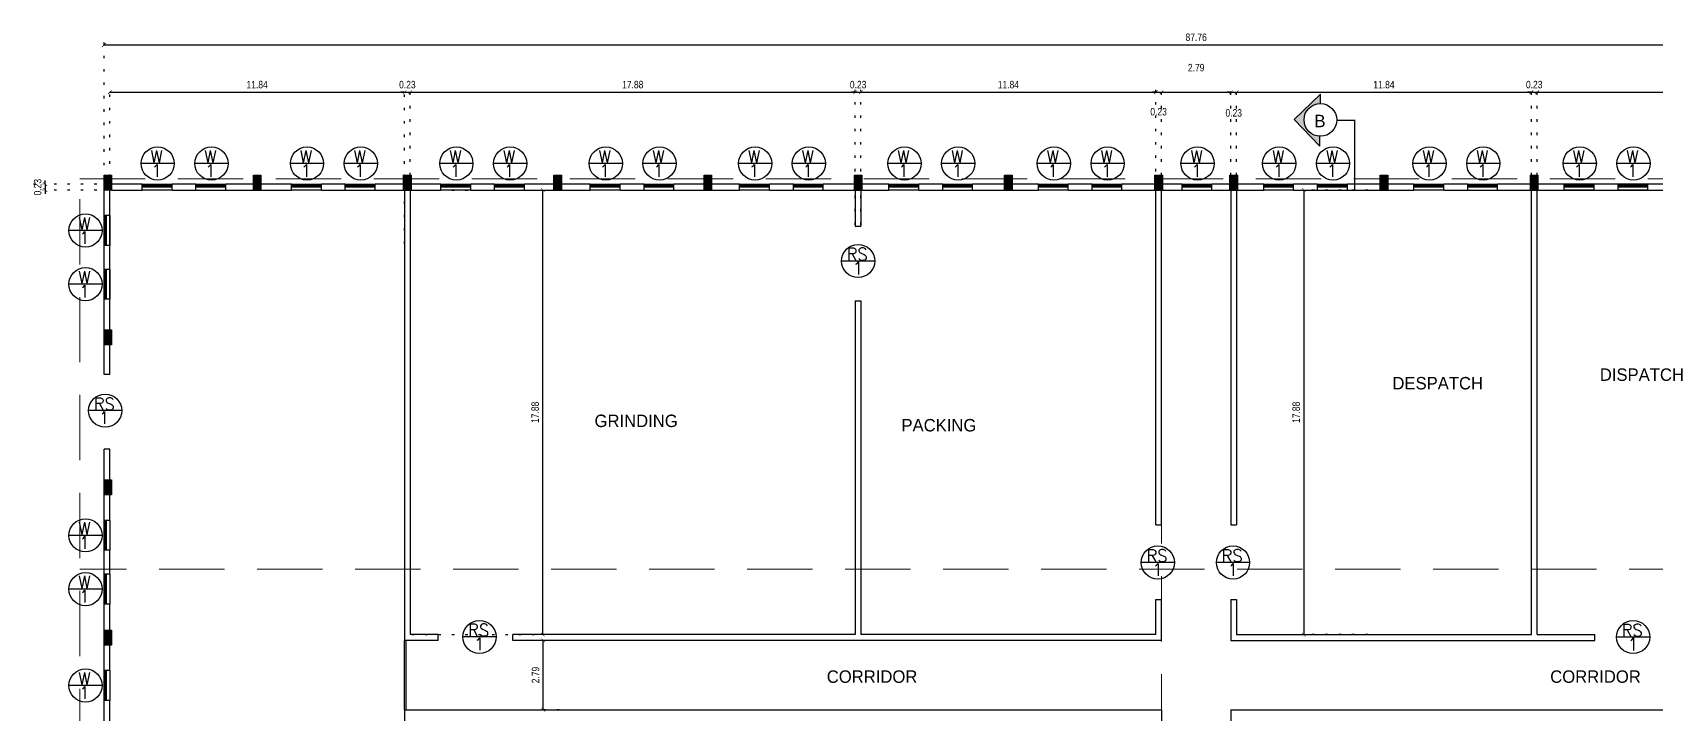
# Model space of a CAD drawing. Header units: metres. Extents: x 1422408 to 2267428, y 4130 to 80428.
# Drawn here: x 2267189.1 to 2267254.3, y 4252.2 to 4279.5 of the extents above; entities that cross this region are included whole.
import ezdxf

# ---------------------------------------------------------------- set-up
doc = ezdxf.new("R2010")
doc.units = ezdxf.units.M
doc.header["$LTSCALE"] = 3.5
doc.header["$MEASUREMENT"] = 0
doc.linetypes.add('DOT2', pattern=[0.125, 0, -0.125])
doc.linetypes.add('HIDDEN', pattern=[0.375, 0.25, -0.125])
doc.layers.get('0').update_dxf_attribs({"linetype": 'CONTINUOUS'})
doc.layers.get('DEFPOINTS').update_dxf_attribs({"linetype": 'CONTINUOUS'})
doc.layers.add('BEAM', color=8, linetype='HIDDEN', lineweight=0)
for name, color, linetype in [('COL', 2, 'CONTINUOUS'), ('DIM', 41, 'CONTINUOUS'), ('DIM1', 5, 'CONTINUOUS'), ('ED', 30, 'CONTINUOUS'), ('TEXT', 4, 'CONTINUOUS'), ('TEXT1', 7, 'CONTINUOUS'), ('WALL', 125, 'CONTINUOUS'), ('WIN', 8, 'CONTINUOUS'), ('window', 252, 'CONTINUOUS')]:
    doc.layers.add(name, color=color, linetype=linetype)
doc.styles.add('D', font='romant.shx', dxfattribs={"width": 0.96, "height": 3.5})
doc.styles.add('ID', font='GOTHIC.TTF', dxfattribs={"width": 0.85})
doc.styles.add('RS', font='arial.ttf', dxfattribs={"width": 0.96, "height": 750})
doc.dimstyles.new('1-100-ID', dxfattribs={"dimtxt": 0.3, "dimasz": 0.15, "dimexe": 0.1, "dimexo": 0.06, "dimgap": 0.15, "dimtad": 1, "dimzin": 3, "dimdsep": 46, "dimtxsty": 'ID', "dimblk": 'ARCHTICK', "dimcen": 0, "dimclrd": 252, "dimclre": 252, "dimclrt": 3, "dimadec": 0, "dimazin": 0, "dimtfac": 1, "dimtix": 1, "dimtmove": 2, "dimatfit": 3, "dimldrblk": 'OPEN90', "dimfxl": 0, "dimtolj": 1, "dimtzin": 0, "dimarcsym": 0})

# ---------------------------------------------------------------- blocks, each defined once
blk = doc.blocks.new('c11')
at = {"layer": 'COL'}
blk.add_hatch(color=256, dxfattribs=at).paths.add_polyline_path([(0, -150), (0, 150), (600, 150), (600, -150)])
blk.add_lwpolyline([(0, -150), (0, 150), (600, 150), (600, -150)], close=True, dxfattribs=at)
blk = doc.blocks.new('WIN 1')
at = {"layer": 'DIM1'}
blk.add_line((667, 0), (-667, 0), dxfattribs=at)
blk.add_circle((0, 0), 667, dxfattribs=at)
at = {"layer": 'TEXT1', "style": 'D', "width": 0.96}
for s, p in [('W', (-292, 29)), ('1', (-249, -537))]:
    blk.add_text(s, height=500, dxfattribs=at).set_placement(p)
blk = doc.blocks.new('RL1')
at = {"layer": 'DIM1'}
blk.add_line((667, 0), (-667, 0), dxfattribs=at)
blk.add_circle((0, 0), 667, dxfattribs=at)
at = {"layer": 'TEXT1', "style": 'D', "width": 0.96}
for s, p in [('RS', (-459, 26)), ('1', (-216, -537))]:
    blk.add_text(s, height=500, dxfattribs=at).set_placement(p)
blk = doc.blocks.new('_ArchTick')
at = {"color": 0, "linetype": 'ByBlock', "const_width": 0.15}
blk.add_lwpolyline([(-0.5, -0.5), (0.5, 0.5)], dxfattribs=at)
blk = doc.blocks.new('*D272')
at = {"layer": 'DEFPOINTS', "color": 0, "transparency": 16777216}
for p in [(2267204.041, 4277.139), (2267192.198, 4270.98), (2267204.041, 4270.98)]:
    blk.add_point(p, dxfattribs=at)
at = {"layer": 'ED', "color": 252, "linetype": 'DOT2', "lineweight": -2, "transparency": 16777216}
for p, q in [((2267192.198, 4271.04), (2267192.198, 4277.239)), ((2267204.041, 4271.04), (2267204.041, 4277.239))]:
    blk.add_line(p, q, dxfattribs=at)
at = {"layer": 'ED', "color": 252, "lineweight": -2, "transparency": 16777216}
blk.add_line((2267192.198, 4277.139), (2267204.041, 4277.139), dxfattribs=at)
at = {"layer": 'ED', "color": 252, "lineweight": -2, "transparency": 16777216, "xscale": 0.15, "yscale": 0.15, "zscale": 0.15, "rotation": 180}
blk.add_blockref('_ArchTick', (2267192.198, 4277.139), dxfattribs=at)
at = {"layer": 'ED', "color": 252, "lineweight": -2, "transparency": 16777216, "xscale": 0.15, "yscale": 0.15, "zscale": 0.15}
blk.add_blockref('_ArchTick', (2267204.041, 4277.139), dxfattribs=at)
at = {"layer": 'ED', "color": 3, "transparency": 16777216, "insert": (2267198.119, 4277.446), "char_height": 0.3, "attachment_point": 5, "style": 'ID'}
blk.add_mtext('\\A1;11.84', dxfattribs=at)
blk = doc.blocks.new('_Open90')
at = {"color": 0, "linetype": 'ByBlock', "lineweight": -2}
for p, q in [((0, 0), (-1, 0)), ((-0.5, 0.5), (0, 0)), ((0, 0), (-0.5, -0.5))]:
    blk.add_line(p, q, dxfattribs=at)
blk = doc.blocks.new('*D273')
at = {"layer": 'DEFPOINTS', "color": 0, "transparency": 16777216}
for p in [(2267204.271, 4277.139), (2267204.271, 4273.208), (2267204.041, 4270.98)]:
    blk.add_point(p, dxfattribs=at)
at = {"layer": 'ED', "color": 252, "lineweight": -2, "transparency": 16777216}
for p, q in [((2267204.041, 4277.139), (2267203.891, 4277.139)), ((2267204.041, 4277.139), (2267204.271, 4277.139)), ((2267204.271, 4277.139), (2267204.421, 4277.139))]:
    blk.add_line(p, q, dxfattribs=at)
at = {"layer": 'ED', "color": 252, "linetype": 'DOT2', "lineweight": -2, "transparency": 16777216}
for p, q in [((2267204.041, 4271.04), (2267204.041, 4277.239)), ((2267204.271, 4273.268), (2267204.271, 4277.239))]:
    blk.add_line(p, q, dxfattribs=at)
at = {"layer": 'ED', "color": 252, "lineweight": -2, "transparency": 16777216, "xscale": 0.15, "yscale": 0.15, "zscale": 0.15}
blk.add_blockref('_ArchTick', (2267204.041, 4277.139), dxfattribs=at)
at = {"layer": 'ED', "color": 252, "lineweight": -2, "transparency": 16777216, "xscale": 0.15, "yscale": 0.15, "zscale": 0.15, "rotation": 180}
blk.add_blockref('_ArchTick', (2267204.271, 4277.139), dxfattribs=at)
at = {"layer": 'ED', "color": 3, "transparency": 16777216, "insert": (2267204.156, 4277.446), "char_height": 0.3, "attachment_point": 5, "style": 'ID'}
blk.add_mtext('\\A1;0.23', dxfattribs=at)
blk = doc.blocks.new('*D274')
at = {"layer": 'DEFPOINTS', "color": 0, "transparency": 16777216}
for p in [(2267222.152, 4277.139), (2267204.271, 4273.208), (2267222.152, 4271.749)]:
    blk.add_point(p, dxfattribs=at)
at = {"layer": 'ED', "color": 252, "linetype": 'DOT2', "lineweight": -2, "transparency": 16777216}
for p, q in [((2267204.271, 4273.268), (2267204.271, 4277.239)), ((2267222.152, 4271.809), (2267222.152, 4277.239))]:
    blk.add_line(p, q, dxfattribs=at)
at = {"layer": 'ED', "color": 252, "lineweight": -2, "transparency": 16777216}
blk.add_line((2267204.271, 4277.139), (2267222.152, 4277.139), dxfattribs=at)
at = {"layer": 'ED', "color": 252, "lineweight": -2, "transparency": 16777216, "xscale": 0.15, "yscale": 0.15, "zscale": 0.15, "rotation": 180}
blk.add_blockref('_ArchTick', (2267204.271, 4277.139), dxfattribs=at)
at = {"layer": 'ED', "color": 252, "lineweight": -2, "transparency": 16777216, "xscale": 0.15, "yscale": 0.15, "zscale": 0.15}
blk.add_blockref('_ArchTick', (2267222.152, 4277.139), dxfattribs=at)
at = {"layer": 'ED', "color": 3, "transparency": 16777216, "insert": (2267213.211, 4277.446), "char_height": 0.3, "attachment_point": 5, "style": 'ID'}
blk.add_mtext('\\A1;17.88', dxfattribs=at)
blk = doc.blocks.new('*D275')
at = {"layer": 'DEFPOINTS', "color": 0, "transparency": 16777216}
for p in [(2267222.382, 4277.139), (2267222.152, 4271.749), (2267222.382, 4271.749)]:
    blk.add_point(p, dxfattribs=at)
at = {"layer": 'ED', "color": 252, "lineweight": -2, "transparency": 16777216}
for p, q in [((2267222.152, 4277.139), (2267222.002, 4277.139)), ((2267222.152, 4277.139), (2267222.382, 4277.139)), ((2267222.382, 4277.139), (2267222.532, 4277.139))]:
    blk.add_line(p, q, dxfattribs=at)
at = {"layer": 'ED', "color": 252, "linetype": 'DOT2', "lineweight": -2, "transparency": 16777216}
for p, q in [((2267222.152, 4271.809), (2267222.152, 4277.239)), ((2267222.382, 4271.809), (2267222.382, 4277.239))]:
    blk.add_line(p, q, dxfattribs=at)
at = {"layer": 'ED', "color": 252, "lineweight": -2, "transparency": 16777216, "xscale": 0.15, "yscale": 0.15, "zscale": 0.15}
blk.add_blockref('_ArchTick', (2267222.152, 4277.139), dxfattribs=at)
at = {"layer": 'ED', "color": 252, "lineweight": -2, "transparency": 16777216, "xscale": 0.15, "yscale": 0.15, "zscale": 0.15, "rotation": 180}
blk.add_blockref('_ArchTick', (2267222.382, 4277.139), dxfattribs=at)
at = {"layer": 'ED', "color": 3, "transparency": 16777216, "insert": (2267222.267, 4277.446), "char_height": 0.3, "attachment_point": 5, "style": 'ID'}
blk.add_mtext('\\A1;0.23', dxfattribs=at)
blk = doc.blocks.new('*D276')
at = {"layer": 'DEFPOINTS', "color": 0, "transparency": 16777216}
for p in [(2267234.225, 4277.139), (2267222.382, 4271.749), (2267234.225, 4271.749)]:
    blk.add_point(p, dxfattribs=at)
at = {"layer": 'ED', "color": 252, "linetype": 'DOT2', "lineweight": -2, "transparency": 16777216}
for p, q in [((2267222.382, 4271.809), (2267222.382, 4277.239)), ((2267234.225, 4271.809), (2267234.225, 4277.239))]:
    blk.add_line(p, q, dxfattribs=at)
at = {"layer": 'ED', "color": 252, "lineweight": -2, "transparency": 16777216}
blk.add_line((2267222.382, 4277.139), (2267234.225, 4277.139), dxfattribs=at)
at = {"layer": 'ED', "color": 252, "lineweight": -2, "transparency": 16777216, "xscale": 0.15, "yscale": 0.15, "zscale": 0.15, "rotation": 180}
blk.add_blockref('_ArchTick', (2267222.382, 4277.139), dxfattribs=at)
at = {"layer": 'ED', "color": 252, "lineweight": -2, "transparency": 16777216, "xscale": 0.15, "yscale": 0.15, "zscale": 0.15}
blk.add_blockref('_ArchTick', (2267234.225, 4277.139), dxfattribs=at)
at = {"layer": 'ED', "color": 3, "transparency": 16777216, "insert": (2267228.303, 4277.446), "char_height": 0.3, "attachment_point": 5, "style": 'ID'}
blk.add_mtext('\\A1;11.84', dxfattribs=at)
blk = doc.blocks.new('*D277')
at = {"layer": 'DEFPOINTS', "color": 0, "transparency": 16777216}
for p in [(2267234.455, 4277.139), (2267234.455, 4273.208), (2267234.225, 4271.749)]:
    blk.add_point(p, dxfattribs=at)
at = {"layer": 'ED', "color": 252, "lineweight": -2, "transparency": 16777216}
for p, q in [((2267234.225, 4277.139), (2267234.075, 4277.139)), ((2267234.225, 4277.139), (2267234.455, 4277.139)), ((2267234.455, 4277.139), (2267234.605, 4277.139))]:
    blk.add_line(p, q, dxfattribs=at)
at = {"layer": 'ED', "color": 252, "linetype": 'DOT2', "lineweight": -2, "transparency": 16777216}
for p, q in [((2267234.225, 4271.809), (2267234.225, 4277.239)), ((2267234.455, 4273.268), (2267234.455, 4277.239))]:
    blk.add_line(p, q, dxfattribs=at)
at = {"layer": 'ED', "color": 252, "lineweight": -2, "transparency": 16777216, "xscale": 0.15, "yscale": 0.15, "zscale": 0.15}
blk.add_blockref('_ArchTick', (2267234.225, 4277.139), dxfattribs=at)
at = {"layer": 'ED', "color": 252, "lineweight": -2, "transparency": 16777216, "xscale": 0.15, "yscale": 0.15, "zscale": 0.15, "rotation": 180}
blk.add_blockref('_ArchTick', (2267234.455, 4277.139), dxfattribs=at)
at = {"layer": 'ED', "color": 3, "transparency": 16777216, "insert": (2267234.34, 4276.356), "char_height": 0.3, "attachment_point": 5, "style": 'ID'}
blk.add_mtext('\\A1;0.23', dxfattribs=at)
blk = doc.blocks.new('*D278')
at = {"layer": 'DEFPOINTS', "color": 0, "transparency": 16777216}
for p in [(2267237.243, 4277.139), (2267234.455, 4273.208), (2267237.243, 4273.208)]:
    blk.add_point(p, dxfattribs=at)
at = {"layer": 'ED', "color": 252, "linetype": 'DOT2', "lineweight": -2, "transparency": 16777216}
for p, q in [((2267234.455, 4273.268), (2267234.455, 4277.239)), ((2267237.243, 4273.268), (2267237.243, 4277.239))]:
    blk.add_line(p, q, dxfattribs=at)
at = {"layer": 'ED', "color": 252, "lineweight": -2, "transparency": 16777216}
blk.add_line((2267234.455, 4277.139), (2267237.243, 4277.139), dxfattribs=at)
at = {"layer": 'ED', "color": 252, "lineweight": -2, "transparency": 16777216, "xscale": 0.15, "yscale": 0.15, "zscale": 0.15, "rotation": 180}
blk.add_blockref('_ArchTick', (2267234.455, 4277.139), dxfattribs=at)
at = {"layer": 'ED', "color": 252, "lineweight": -2, "transparency": 16777216, "xscale": 0.15, "yscale": 0.15, "zscale": 0.15}
blk.add_blockref('_ArchTick', (2267237.243, 4277.139), dxfattribs=at)
at = {"layer": 'ED', "color": 3, "transparency": 16777216, "insert": (2267235.849, 4278.129), "char_height": 0.3, "attachment_point": 5, "style": 'ID'}
blk.add_mtext('\\A1;2.79', dxfattribs=at)
blk = doc.blocks.new('*D279')
at = {"layer": 'DEFPOINTS', "color": 0, "transparency": 16777216}
for p in [(2267237.473, 4277.139), (2267237.243, 4273.208), (2267237.473, 4273.208)]:
    blk.add_point(p, dxfattribs=at)
at = {"layer": 'ED', "color": 252, "lineweight": -2, "transparency": 16777216}
for p, q in [((2267237.243, 4277.139), (2267237.093, 4277.139)), ((2267237.243, 4277.139), (2267237.473, 4277.139)), ((2267237.473, 4277.139), (2267237.623, 4277.139))]:
    blk.add_line(p, q, dxfattribs=at)
at = {"layer": 'ED', "color": 252, "linetype": 'DOT2', "lineweight": -2, "transparency": 16777216}
for p, q in [((2267237.243, 4273.268), (2267237.243, 4277.239)), ((2267237.473, 4273.268), (2267237.473, 4277.239))]:
    blk.add_line(p, q, dxfattribs=at)
at = {"layer": 'ED', "color": 252, "lineweight": -2, "transparency": 16777216, "xscale": 0.15, "yscale": 0.15, "zscale": 0.15}
blk.add_blockref('_ArchTick', (2267237.243, 4277.139), dxfattribs=at)
at = {"layer": 'ED', "color": 252, "lineweight": -2, "transparency": 16777216, "xscale": 0.15, "yscale": 0.15, "zscale": 0.15, "rotation": 180}
blk.add_blockref('_ArchTick', (2267237.473, 4277.139), dxfattribs=at)
at = {"layer": 'ED', "color": 3, "transparency": 16777216, "insert": (2267237.358, 4276.308), "char_height": 0.3, "attachment_point": 5, "style": 'ID'}
blk.add_mtext('\\A1;0.23', dxfattribs=at)
blk = doc.blocks.new('*D280')
at = {"layer": 'DEFPOINTS', "color": 0, "transparency": 16777216}
for p in [(2267249.317, 4277.139), (2267237.473, 4273.208), (2267249.317, 4273.208)]:
    blk.add_point(p, dxfattribs=at)
at = {"layer": 'ED', "color": 252, "linetype": 'DOT2', "lineweight": -2, "transparency": 16777216}
for p, q in [((2267237.473, 4273.268), (2267237.473, 4277.239)), ((2267249.317, 4273.268), (2267249.317, 4277.239))]:
    blk.add_line(p, q, dxfattribs=at)
at = {"layer": 'ED', "color": 252, "lineweight": -2, "transparency": 16777216}
blk.add_line((2267237.473, 4277.139), (2267249.317, 4277.139), dxfattribs=at)
at = {"layer": 'ED', "color": 252, "lineweight": -2, "transparency": 16777216, "xscale": 0.15, "yscale": 0.15, "zscale": 0.15, "rotation": 180}
blk.add_blockref('_ArchTick', (2267237.473, 4277.139), dxfattribs=at)
at = {"layer": 'ED', "color": 252, "lineweight": -2, "transparency": 16777216, "xscale": 0.15, "yscale": 0.15, "zscale": 0.15}
blk.add_blockref('_ArchTick', (2267249.317, 4277.139), dxfattribs=at)
at = {"layer": 'ED', "color": 3, "transparency": 16777216, "insert": (2267243.395, 4277.446), "char_height": 0.3, "attachment_point": 5, "style": 'ID'}
blk.add_mtext('\\A1;11.84', dxfattribs=at)
blk = doc.blocks.new('*D281')
at = {"layer": 'DEFPOINTS', "color": 0, "transparency": 16777216}
for p in [(2267249.547, 4277.139), (2267249.317, 4273.208), (2267249.547, 4273.208)]:
    blk.add_point(p, dxfattribs=at)
at = {"layer": 'ED', "color": 252, "lineweight": -2, "transparency": 16777216}
for p, q in [((2267249.317, 4277.139), (2267249.167, 4277.139)), ((2267249.317, 4277.139), (2267249.547, 4277.139)), ((2267249.547, 4277.139), (2267249.697, 4277.139))]:
    blk.add_line(p, q, dxfattribs=at)
at = {"layer": 'ED', "color": 252, "linetype": 'DOT2', "lineweight": -2, "transparency": 16777216}
for p, q in [((2267249.317, 4273.268), (2267249.317, 4277.239)), ((2267249.547, 4273.268), (2267249.547, 4277.239))]:
    blk.add_line(p, q, dxfattribs=at)
at = {"layer": 'ED', "color": 252, "lineweight": -2, "transparency": 16777216, "xscale": 0.15, "yscale": 0.15, "zscale": 0.15}
blk.add_blockref('_ArchTick', (2267249.317, 4277.139), dxfattribs=at)
at = {"layer": 'ED', "color": 252, "lineweight": -2, "transparency": 16777216, "xscale": 0.15, "yscale": 0.15, "zscale": 0.15, "rotation": 180}
blk.add_blockref('_ArchTick', (2267249.547, 4277.139), dxfattribs=at)
at = {"layer": 'ED', "color": 3, "transparency": 16777216, "insert": (2267249.432, 4277.446), "char_height": 0.3, "attachment_point": 5, "style": 'ID'}
blk.add_mtext('\\A1;0.23', dxfattribs=at)
blk = doc.blocks.new('*D282')
at = {"layer": 'DEFPOINTS', "color": 0, "transparency": 16777216}
for p in [(2267261.39, 4277.139), (2267249.547, 4273.208), (2267261.39, 4273.208)]:
    blk.add_point(p, dxfattribs=at)
at = {"layer": 'ED', "color": 252, "linetype": 'DOT2', "lineweight": -2, "transparency": 16777216}
for p, q in [((2267249.547, 4273.268), (2267249.547, 4277.239)), ((2267261.39, 4273.268), (2267261.39, 4277.239))]:
    blk.add_line(p, q, dxfattribs=at)
at = {"layer": 'ED', "color": 252, "lineweight": -2, "transparency": 16777216}
blk.add_line((2267249.547, 4277.139), (2267261.39, 4277.139), dxfattribs=at)
at = {"layer": 'ED', "color": 252, "lineweight": -2, "transparency": 16777216, "xscale": 0.15, "yscale": 0.15, "zscale": 0.15, "rotation": 180}
blk.add_blockref('_ArchTick', (2267249.547, 4277.139), dxfattribs=at)
at = {"layer": 'ED', "color": 252, "lineweight": -2, "transparency": 16777216, "xscale": 0.15, "yscale": 0.15, "zscale": 0.15}
blk.add_blockref('_ArchTick', (2267261.39, 4277.139), dxfattribs=at)
at = {"layer": 'ED', "color": 3, "transparency": 16777216, "insert": (2267255.469, 4277.446), "char_height": 0.3, "attachment_point": 5, "style": 'ID'}
blk.add_mtext('\\A1;11.84', dxfattribs=at)
blk = doc.blocks.new('*D286')
at = {"layer": 'DEFPOINTS', "color": 0, "transparency": 16777216}
for p in [(2267189.608, 4273.208), (2267192.269, 4273.439), (2267192.269, 4273.208)]:
    blk.add_point(p, dxfattribs=at)
at = {"layer": 'ED', "color": 252, "linetype": 'DOT2', "lineweight": -2, "transparency": 16777216}
for p, q in [((2267192.209, 4273.439), (2267189.508, 4273.439)), ((2267192.209, 4273.208), (2267189.508, 4273.208))]:
    blk.add_line(p, q, dxfattribs=at)
at = {"layer": 'ED', "color": 252, "lineweight": -2, "transparency": 16777216}
for p, q in [((2267189.608, 4273.439), (2267189.608, 4273.589)), ((2267189.608, 4273.439), (2267189.608, 4273.208)), ((2267189.608, 4273.208), (2267189.608, 4273.058))]:
    blk.add_line(p, q, dxfattribs=at)
at = {"layer": 'ED', "color": 252, "lineweight": -2, "transparency": 16777216, "xscale": 0.15, "yscale": 0.15, "zscale": 0.15}
for p, rotation in [((2267189.608, 4273.439), 270), ((2267189.608, 4273.208), 90)]:
    blk.add_blockref('_ArchTick', p, dxfattribs=dict(at, rotation=rotation))
at = {"layer": 'ED', "color": 3, "transparency": 16777216, "insert": (2267189.301, 4273.323), "char_height": 0.3, "attachment_point": 5, "rotation": 90, "style": 'ID'}
blk.add_mtext('\\A1;0.23', dxfattribs=at)
blk = doc.blocks.new('*D288')
at = {"layer": 'DEFPOINTS', "color": 0, "transparency": 16777216}
for p in [(2267189.288, 4273.439), (2267187.774, 4212.842), (2267189.288, 4212.842)]:
    blk.add_point(p, dxfattribs=at)
at = {"layer": 'ED', "color": 252, "linetype": 'DOT2', "lineweight": -2, "transparency": 16777216}
for p, q in [((2267189.228, 4273.439), (2267187.674, 4273.439)), ((2267189.228, 4212.842), (2267187.674, 4212.842))]:
    blk.add_line(p, q, dxfattribs=at)
at = {"layer": 'ED', "color": 252, "lineweight": -2, "transparency": 16777216}
blk.add_line((2267187.774, 4273.439), (2267187.774, 4212.842), dxfattribs=at)
at = {"layer": 'ED', "color": 252, "lineweight": -2, "transparency": 16777216, "xscale": 0.15, "yscale": 0.15, "zscale": 0.15}
for p, rotation in [((2267187.774, 4273.439), 90), ((2267187.774, 4212.842), 270)]:
    blk.add_blockref('_ArchTick', p, dxfattribs=dict(at, rotation=rotation))
at = {"layer": 'ED', "color": 3, "transparency": 16777216, "insert": (2267187.467, 4243.14), "char_height": 0.3, "attachment_point": 5, "rotation": 90, "style": 'ID'}
blk.add_mtext('\\A1;60.60', dxfattribs=at)
blk = doc.blocks.new('*D289')
at = {"layer": 'DEFPOINTS', "color": 0, "transparency": 16777216}
for p in [(2267279.73, 4279.041), (2267191.967, 4273.61), (2267279.73, 4273.61)]:
    blk.add_point(p, dxfattribs=at)
at = {"layer": 'ED', "color": 252, "linetype": 'DOT2', "lineweight": -2, "transparency": 16777216}
for p, q in [((2267191.967, 4273.67), (2267191.967, 4279.141)), ((2267279.73, 4273.67), (2267279.73, 4279.141))]:
    blk.add_line(p, q, dxfattribs=at)
at = {"layer": 'ED', "color": 252, "lineweight": -2, "transparency": 16777216}
blk.add_line((2267191.967, 4279.041), (2267279.73, 4279.041), dxfattribs=at)
at = {"layer": 'ED', "color": 252, "lineweight": -2, "transparency": 16777216, "xscale": 0.15, "yscale": 0.15, "zscale": 0.15, "rotation": 180}
blk.add_blockref('_ArchTick', (2267191.967, 4279.041), dxfattribs=at)
at = {"layer": 'ED', "color": 252, "lineweight": -2, "transparency": 16777216, "xscale": 0.15, "yscale": 0.15, "zscale": 0.15}
blk.add_blockref('_ArchTick', (2267279.73, 4279.041), dxfattribs=at)
at = {"layer": 'ED', "color": 3, "transparency": 16777216, "insert": (2267235.849, 4279.349), "char_height": 0.3, "attachment_point": 5, "style": 'ID'}
blk.add_mtext('\\A1;87.76', dxfattribs=at)
blk = doc.blocks.new('*D311')
at = {"layer": 'DEFPOINTS', "color": 0, "transparency": 16777216}
for p in [(2267204.271, 4273.208), (2267209.599, 4273.208), (2267204.271, 4255.329)]:
    blk.add_point(p, dxfattribs=at)
at = {"layer": 'ED', "color": 252, "linetype": 'DOT2', "lineweight": -2, "transparency": 16777216}
for p, q in [((2267204.331, 4273.208), (2267209.699, 4273.208)), ((2267204.331, 4255.329), (2267209.699, 4255.329))]:
    blk.add_line(p, q, dxfattribs=at)
at = {"layer": 'ED', "color": 252, "lineweight": -2, "transparency": 16777216}
blk.add_line((2267209.599, 4255.329), (2267209.599, 4273.208), dxfattribs=at)
at = {"layer": 'ED', "color": 252, "lineweight": -2, "transparency": 16777216, "xscale": 0.15, "yscale": 0.15, "zscale": 0.15}
for p, rotation in [((2267209.599, 4273.208), 90), ((2267209.599, 4255.329), 270)]:
    blk.add_blockref('_ArchTick', p, dxfattribs=dict(at, rotation=rotation))
at = {"layer": 'ED', "color": 3, "transparency": 16777216, "insert": (2267209.291, 4264.268), "char_height": 0.3, "attachment_point": 5, "rotation": 90, "style": 'ID'}
blk.add_mtext('\\A1;17.88', dxfattribs=at)
blk = doc.blocks.new('*D210')
at = {"layer": 'DEFPOINTS', "color": 0, "transparency": 16777216}
for p in [(2267242.808, 4273.208), (2267240.176, 4255.329), (2267242.808, 4255.329)]:
    blk.add_point(p, dxfattribs=at)
at = {"layer": 'ED', "color": 252, "linetype": 'DOT2', "lineweight": -2, "transparency": 16777216}
for p, q in [((2267242.748, 4273.208), (2267240.076, 4273.208)), ((2267242.748, 4255.329), (2267240.076, 4255.329))]:
    blk.add_line(p, q, dxfattribs=at)
at = {"layer": 'ED', "color": 252, "lineweight": -2, "transparency": 16777216}
blk.add_line((2267240.176, 4273.208), (2267240.176, 4255.329), dxfattribs=at)
at = {"layer": 'ED', "color": 252, "lineweight": -2, "transparency": 16777216, "xscale": 0.15, "yscale": 0.15, "zscale": 0.15}
for p, rotation in [((2267240.176, 4273.208), 90), ((2267240.176, 4255.329), 270)]:
    blk.add_blockref('_ArchTick', p, dxfattribs=dict(at, rotation=rotation))
at = {"layer": 'ED', "color": 3, "transparency": 16777216, "insert": (2267239.869, 4264.268), "char_height": 0.3, "attachment_point": 5, "rotation": 90, "style": 'ID'}
blk.add_mtext('\\A1;17.88', dxfattribs=at)
blk = doc.blocks.new('*D218')
at = {"layer": 'DEFPOINTS', "color": 0, "transparency": 16777216}
for p in [(2267209.614, 4255.099), (2267210.32, 4255.099), (2267210.32, 4252.31)]:
    blk.add_point(p, dxfattribs=at)
at = {"layer": 'ED', "color": 252, "linetype": 'DOT2', "lineweight": -2, "transparency": 16777216}
for p, q in [((2267210.26, 4255.099), (2267209.514, 4255.099)), ((2267210.26, 4252.31), (2267209.514, 4252.31))]:
    blk.add_line(p, q, dxfattribs=at)
at = {"layer": 'ED', "color": 252, "lineweight": -2, "transparency": 16777216}
blk.add_line((2267209.614, 4252.31), (2267209.614, 4255.099), dxfattribs=at)
at = {"layer": 'ED', "color": 252, "lineweight": -2, "transparency": 16777216, "xscale": 0.15, "yscale": 0.15, "zscale": 0.15}
for p, rotation in [((2267209.614, 4255.099), 90), ((2267209.614, 4252.31), 270)]:
    blk.add_blockref('_ArchTick', p, dxfattribs=dict(at, rotation=rotation))
at = {"layer": 'ED', "color": 3, "transparency": 16777216, "insert": (2267209.307, 4253.705), "char_height": 0.3, "attachment_point": 5, "rotation": 90, "style": 'ID'}
blk.add_mtext('\\A1;2.79', dxfattribs=at)

msp = doc.modelspace()

# ---------------------------------------------------------------- hatches: boundary and pattern name
at = {"layer": 'DIM'}
msp.add_hatch(color=256, dxfattribs=at).paths.add_polyline_path([(2267239.79236, 4276.04492), (2267240.84045, 4277.06734), (2267240.84045, 4276.68364, 0.98752505), (2267240.82394, 4275.36854), (2267240.81398, 4274.97189)])
msp.add_hatch(color=256, dxfattribs=at).paths.add_polyline_path([(2267239.79236, 4276.04492), (2267240.84045, 4277.06734), (2267240.84045, 4276.68364, 0.98752505), (2267240.82394, 4275.36854), (2267240.81398, 4274.97189)])

# ---------------------------------------------------------------- linework, layer by layer
at = {"layer": 'BEAM', "ltscale": 3}
for p, q in [((2267190.99716, 4230.84218), (2267190.99645, 4273.65863)), ((2267190.99645, 4273.65863), (2267279.72997, 4273.65863)), ((2267234.45508, 4273.4337), (2267234.45508, 4230.84218)), ((2267279.49997, 4257.95678), (2267190.99716, 4257.95678))]:
    msp.add_line(p, q, dxfattribs=at)
at = {"layer": 'DIM'}
for p, q in [((2267240.84045, 4277.06734), (2267239.79236, 4276.04492)), ((2267240.84045, 4277.06734), (2267239.79236, 4276.04492)), ((2267240.84045, 4276.68364), (2267240.84045, 4277.06734)), ((2267240.84045, 4276.68364), (2267240.84045, 4277.06734)), ((2267239.79236, 4276.04492), (2267240.81398, 4274.97189)), ((2267239.79236, 4276.04492), (2267240.81398, 4274.97189)), ((2267240.81398, 4274.97189), (2267240.82394, 4275.36854)), ((2267240.81398, 4274.97189), (2267240.82394, 4275.36854))]:
    msp.add_line(p, q, dxfattribs=at)
at = {"layer": 'DIM', "const_width": 0.06058}
msp.add_lwpolyline([(2267241.49792, 4276.01064), (2267242.21787, 4276.01064), (2267242.21787, 4273.22465)], dxfattribs=at)
msp.add_lwpolyline([(2267241.49792, 4276.01064), (2267242.21787, 4276.01064), (2267242.21787, 4273.22465)], dxfattribs=at)
at = {"layer": 'DIM1'}
for p, q in [((2267192.68214, 4264.33706), (2267191.34885, 4264.33706)), ((2267254.0732, 4255.23235), (2267252.73991, 4255.23235))]:
    msp.add_line(p, q, dxfattribs=at)
for centre in [(2267192.0155, 4264.33706), (2267253.40656, 4255.23235)]:
    msp.add_circle(centre, 0.66664, dxfattribs=at)
at = {"layer": 'WALL'}
for p, q in [((2267191.96716, 4265.78823), (2267191.96716, 4273.43823)), ((2267192.19757, 4265.78823), (2267192.19757, 4273.20823)), ((2267193.499, 4273.43863), (2267192.269, 4273.43863)), ((2267192.269, 4273.20823), (2267193.499, 4273.20823)), ((2267193.499, 4273.20823), (2267193.499, 4273.43863)), ((2267194.699, 4273.20823), (2267194.699, 4273.43863)), ((2267195.65988, 4273.43863), (2267194.699, 4273.43863)), ((2267194.699, 4273.20823), (2267195.65988, 4273.20823)), ((2267195.65988, 4273.20823), (2267195.65988, 4273.43863)), ((2267196.85988, 4273.20823), (2267196.85988, 4273.43863)), ((2267199.50053, 4273.43863), (2267196.85988, 4273.43863)), ((2267196.85988, 4273.20823), (2267199.50053, 4273.20823)), ((2267199.50053, 4273.20823), (2267199.50053, 4273.43863)), ((2267200.70053, 4273.20823), (2267200.70053, 4273.43863)), ((2267201.66141, 4273.43863), (2267200.70053, 4273.43863)), ((2267200.70053, 4273.20823), (2267201.66141, 4273.20823)), ((2267201.66141, 4273.20823), (2267201.66141, 4273.43863)), ((2267205.50206, 4273.43863), (2267202.86141, 4273.43863)), ((2267202.86141, 4273.20823), (2267202.86141, 4273.43863)), ((2267202.86141, 4273.20823), (2267205.50206, 4273.20823)), ((2267204.04135, 4273.20823), (2267204.04135, 4255.09869)), ((2267204.27135, 4273.20823), (2267204.27135, 4255.32869)), ((2267205.50206, 4273.20823), (2267205.50206, 4273.43863)), ((2267206.70206, 4273.20823), (2267206.70206, 4273.43863)), ((2267207.66294, 4273.43863), (2267206.70206, 4273.43863)), ((2267206.70206, 4273.20823), (2267207.66294, 4273.20823)), ((2267207.66294, 4273.20823), (2267207.66294, 4273.43863)), ((2267208.86294, 4273.20823), (2267208.86294, 4273.43863)), ((2267211.50359, 4273.43863), (2267208.86294, 4273.43863)), ((2267208.86294, 4273.20823), (2267211.50359, 4273.20823)), ((2267211.50359, 4273.20823), (2267211.50359, 4273.43863)), ((2267212.70359, 4273.20823), (2267212.70359, 4273.43863)), ((2267213.66447, 4273.43863), (2267212.70359, 4273.43863)), ((2267212.70359, 4273.20823), (2267213.66447, 4273.20823)), ((2267213.66447, 4273.20823), (2267213.66447, 4273.43863)), ((2267214.86447, 4273.20823), (2267214.86447, 4273.43863)), ((2267217.50512, 4273.43863), (2267214.86447, 4273.43863)), ((2267214.86447, 4273.20823), (2267217.50512, 4273.20823)), ((2267217.50512, 4273.20823), (2267217.50512, 4273.43863)), ((2267218.70512, 4273.20823), (2267218.70512, 4273.43863)), ((2267219.666, 4273.43863), (2267218.70512, 4273.43863)), ((2267218.70512, 4273.20823), (2267219.666, 4273.20823)), ((2267219.666, 4273.20823), (2267219.666, 4273.43863)), ((2267220.866, 4273.20823), (2267220.866, 4273.43863)), ((2267223.50665, 4273.43863), (2267220.866, 4273.43863)), ((2267220.866, 4273.20823), (2267223.50665, 4273.20823)), ((2267222.15159, 4273.20823), (2267222.15159, 4271.74869)), ((2267222.38159, 4273.20823), (2267222.38159, 4271.74869)), ((2267223.50665, 4273.20823), (2267223.50665, 4273.43863)), ((2267224.70665, 4273.20823), (2267224.70665, 4273.43863)), ((2267225.66753, 4273.43863), (2267224.70665, 4273.43863)), ((2267224.70665, 4273.20823), (2267225.66753, 4273.20823)), ((2267225.66753, 4273.20823), (2267225.66753, 4273.43863)), ((2267226.86753, 4273.20823), (2267226.86753, 4273.43863)), ((2267229.50818, 4273.43863), (2267226.86753, 4273.43863)), ((2267226.86753, 4273.20823), (2267229.50818, 4273.20823)), ((2267229.50818, 4273.20823), (2267229.50818, 4273.43863)), ((2267230.70818, 4273.20823), (2267230.70818, 4273.43863)), ((2267231.66906, 4273.43863), (2267230.70818, 4273.43863)), ((2267230.70818, 4273.20823), (2267231.66906, 4273.20823)), ((2267231.66906, 4273.20823), (2267231.66906, 4273.43863)), ((2267232.86906, 4273.20823), (2267232.86906, 4273.43863)), ((2267235.28448, 4273.43863), (2267232.86906, 4273.43863)), ((2267232.86906, 4273.20823), (2267235.28448, 4273.20823)), ((2267234.22508, 4259.74869), (2267234.22508, 4273.20823)), ((2267234.45508, 4259.74869), (2267234.45508, 4273.20823)), ((2267235.28448, 4273.20823), (2267235.28448, 4273.43863)), ((2267236.48448, 4273.20823), (2267236.48448, 4273.43863)), ((2267238.56531, 4273.43863), (2267236.48448, 4273.43863)), ((2267236.48448, 4273.20823), (2267238.56531, 4273.20823)), ((2267237.24345, 4273.20823), (2267237.24345, 4259.74869)), ((2267237.47345, 4273.20823), (2267237.47345, 4259.74869)), ((2267238.56531, 4273.20823), (2267238.56531, 4273.43863)), ((2267239.76531, 4273.20823), (2267239.76531, 4273.43863)), ((2267240.72619, 4273.43863), (2267239.76531, 4273.43863)), ((2267239.76531, 4273.20823), (2267240.72619, 4273.20823)), ((2267240.72619, 4273.20823), (2267240.72619, 4273.43863)), ((2267241.92619, 4273.20823), (2267241.92619, 4273.43863)), ((2267244.60205, 4273.43863), (2267241.92619, 4273.43863)), ((2267241.92619, 4273.20823), (2267244.60205, 4273.20823)), ((2267244.60205, 4273.20823), (2267244.60205, 4273.43863)), ((2267245.80205, 4273.20823), (2267245.80205, 4273.43863)), ((2267246.76293, 4273.43863), (2267245.80205, 4273.43863)), ((2267245.80205, 4273.20823), (2267246.76293, 4273.20823)), ((2267246.76293, 4273.20823), (2267246.76293, 4273.43863)), ((2267247.96293, 4273.20823), (2267247.96293, 4273.43863)), ((2267269.11497, 4273.43863), (2267247.96293, 4273.43863)), ((2267247.96293, 4273.20823), (2267269.11497, 4273.20823)), ((2267249.31695, 4255.32869), (2267249.31695, 4273.20823)), ((2267249.54695, 4255.32869), (2267249.54695, 4273.20823)), ((2267250.6388, 4273.20823), (2267250.6388, 4273.43863)), ((2267251.8388, 4273.20823), (2267251.8388, 4273.43863)), ((2267252.79968, 4273.20823), (2267252.79968, 4273.43863)), ((2267253.99968, 4273.20823), (2267253.99968, 4273.43863)), ((2267192.19757, 4272.17977), (2267191.96716, 4272.17977)), ((2267222.15159, 4271.74869), (2267222.38159, 4271.74869)), ((2267192.19757, 4270.97977), (2267191.96716, 4270.97977)), ((2267192.19757, 4270.01889), (2267191.96716, 4270.01889)), ((2267192.19757, 4268.81889), (2267191.96716, 4268.81889)), ((2267222.15159, 4268.74869), (2267222.38159, 4268.74869)), ((2267222.15159, 4268.74869), (2267222.15159, 4255.32869)), ((2267222.38159, 4268.74869), (2267222.38159, 4255.32869)), ((2267192.19757, 4265.78823), (2267191.96716, 4265.78823)), ((2267192.19757, 4262.78823), (2267191.96716, 4262.78823)), ((2267191.96716, 4259.92015), (2267191.96716, 4262.78823)), ((2267192.19757, 4259.92015), (2267192.19757, 4262.78823)), ((2267192.19757, 4259.92015), (2267191.96716, 4259.92015)), ((2267234.22508, 4259.74869), (2267234.45508, 4259.74869)), ((2267237.24345, 4259.74869), (2267237.47345, 4259.74869)), ((2267192.19757, 4258.72015), (2267191.96716, 4258.72015)), ((2267191.96716, 4257.75927), (2267191.96716, 4258.72015)), ((2267192.19757, 4257.75927), (2267192.19757, 4258.72015)), ((2267192.19757, 4257.75927), (2267191.96716, 4257.75927)), ((2267234.22508, 4255.32869), (2267234.22508, 4256.74869)), ((2267234.22508, 4256.74869), (2267234.45508, 4256.74869)), ((2267234.45508, 4255.09869), (2267234.45508, 4256.74869)), ((2267237.24345, 4256.74869), (2267237.47345, 4256.74869)), ((2267237.24345, 4256.74869), (2267237.24345, 4255.09869)), ((2267237.47345, 4256.74869), (2267237.47345, 4255.32869)), ((2267192.19757, 4256.55927), (2267191.96716, 4256.55927)), ((2267191.96716, 4253.8834), (2267191.96716, 4256.55927)), ((2267192.19757, 4253.8834), (2267192.19757, 4256.55927)), ((2267205.38825, 4255.09869), (2267204.04135, 4255.09869)), ((2267205.38825, 4255.32869), (2267204.27135, 4255.32869)), ((2267205.38825, 4255.09869), (2267205.38825, 4255.32869)), ((2267222.15159, 4255.32869), (2267208.38825, 4255.32869)), ((2267208.38825, 4255.09869), (2267208.38825, 4255.32869)), ((2267234.45508, 4255.09869), (2267208.38825, 4255.09869)), ((2267234.22508, 4255.32869), (2267222.38159, 4255.32869)), ((2267237.24345, 4255.09869), (2267251.86695, 4255.09869)), ((2267237.47345, 4255.32869), (2267249.31695, 4255.32869)), ((2267249.54695, 4255.32869), (2267251.86695, 4255.32869)), ((2267251.86695, 4255.09869), (2267251.86695, 4255.32869)), ((2267192.19757, 4253.8834), (2267191.96716, 4253.8834)), ((2267192.19757, 4252.6834), (2267191.96716, 4252.6834)), ((2267191.96716, 4251.72252), (2267191.96716, 4252.6834)), ((2267192.19757, 4251.72252), (2267192.19757, 4252.6834)), ((2267204.04135, 4252.31032), (2267234.45508, 4252.31032)), ((2267204.04135, 4252.31032), (2267204.04135, 4227.93334)), ((2267234.45508, 4252.31032), (2267234.45508, 4241.58317)), ((2267237.24345, 4252.31032), (2267264.63881, 4252.31032)), ((2267237.24345, 4252.31032), (2267237.24345, 4241.58317))]:
    msp.add_line(p, q, dxfattribs=at)
at = {"layer": 'WIN'}
for p, q in [((2267193.499, 4273.43863), (2267194.699, 4273.43863)), ((2267193.499, 4273.38934), (2267194.699, 4273.38934)), ((2267193.499, 4273.33934), (2267194.699, 4273.33934)), ((2267194.699, 4273.20823), (2267193.499, 4273.20823)), ((2267195.65988, 4273.43863), (2267196.85988, 4273.43863)), ((2267195.65988, 4273.38955), (2267196.85988, 4273.38955)), ((2267195.65988, 4273.33955), (2267196.85988, 4273.33955)), ((2267195.65988, 4273.20823), (2267195.65988, 4273.20823)), ((2267195.65988, 4273.20823), (2267196.85988, 4273.20823)), ((2267199.50053, 4273.43863), (2267200.70053, 4273.43863)), ((2267199.50053, 4273.38934), (2267200.70053, 4273.38934)), ((2267199.50053, 4273.33934), (2267200.70053, 4273.33934)), ((2267200.70053, 4273.20823), (2267199.50053, 4273.20823)), ((2267201.66141, 4273.43863), (2267202.86141, 4273.43863)), ((2267201.66141, 4273.38955), (2267202.86141, 4273.38955)), ((2267201.66141, 4273.33955), (2267202.86141, 4273.33955)), ((2267201.66141, 4273.20823), (2267201.66141, 4273.20823)), ((2267201.66141, 4273.20823), (2267202.86141, 4273.20823)), ((2267205.50206, 4273.43863), (2267206.70206, 4273.43863)), ((2267205.50206, 4273.38934), (2267206.70206, 4273.38934)), ((2267205.50206, 4273.33934), (2267206.70206, 4273.33934)), ((2267206.70206, 4273.20823), (2267205.50206, 4273.20823)), ((2267207.66294, 4273.43863), (2267208.86294, 4273.43863)), ((2267207.66294, 4273.38955), (2267208.86294, 4273.38955)), ((2267207.66294, 4273.33955), (2267208.86294, 4273.33955)), ((2267207.66294, 4273.20823), (2267207.66294, 4273.20823)), ((2267207.66294, 4273.20823), (2267208.86294, 4273.20823)), ((2267211.50359, 4273.43863), (2267212.70359, 4273.43863)), ((2267211.50359, 4273.38934), (2267212.70359, 4273.38934)), ((2267211.50359, 4273.33934), (2267212.70359, 4273.33934)), ((2267212.70359, 4273.20823), (2267211.50359, 4273.20823)), ((2267213.66447, 4273.43863), (2267214.86447, 4273.43863)), ((2267213.66447, 4273.38955), (2267214.86447, 4273.38955)), ((2267213.66447, 4273.33955), (2267214.86447, 4273.33955)), ((2267213.66447, 4273.20823), (2267213.66447, 4273.20823)), ((2267213.66447, 4273.20823), (2267214.86447, 4273.20823)), ((2267217.50512, 4273.43863), (2267218.70512, 4273.43863)), ((2267217.50512, 4273.38934), (2267218.70512, 4273.38934)), ((2267217.50512, 4273.33934), (2267218.70512, 4273.33934)), ((2267218.70512, 4273.20823), (2267217.50512, 4273.20823)), ((2267219.666, 4273.43863), (2267220.866, 4273.43863)), ((2267219.666, 4273.38955), (2267220.866, 4273.38955)), ((2267219.666, 4273.33955), (2267220.866, 4273.33955)), ((2267219.666, 4273.20823), (2267219.666, 4273.20823)), ((2267219.666, 4273.20823), (2267220.866, 4273.20823)), ((2267223.50665, 4273.43863), (2267224.70665, 4273.43863)), ((2267223.50665, 4273.38934), (2267224.70665, 4273.38934)), ((2267223.50665, 4273.33934), (2267224.70665, 4273.33934)), ((2267224.70665, 4273.20823), (2267223.50665, 4273.20823)), ((2267225.66753, 4273.43863), (2267226.86753, 4273.43863)), ((2267225.66753, 4273.38955), (2267226.86753, 4273.38955)), ((2267225.66753, 4273.33955), (2267226.86753, 4273.33955)), ((2267225.66753, 4273.20823), (2267225.66753, 4273.20823)), ((2267225.66753, 4273.20823), (2267226.86753, 4273.20823)), ((2267229.50818, 4273.43863), (2267230.70818, 4273.43863)), ((2267229.50818, 4273.38934), (2267230.70818, 4273.38934)), ((2267229.50818, 4273.33934), (2267230.70818, 4273.33934)), ((2267230.70818, 4273.20823), (2267229.50818, 4273.20823)), ((2267231.66906, 4273.43863), (2267232.86906, 4273.43863)), ((2267231.66906, 4273.38955), (2267232.86906, 4273.38955)), ((2267231.66906, 4273.33955), (2267232.86906, 4273.33955)), ((2267231.66906, 4273.20823), (2267231.66906, 4273.20823)), ((2267231.66906, 4273.20823), (2267232.86906, 4273.20823)), ((2267235.28448, 4273.43863), (2267236.48448, 4273.43863)), ((2267235.28448, 4273.38955), (2267236.48448, 4273.38955)), ((2267235.28448, 4273.33955), (2267236.48448, 4273.33955)), ((2267235.28448, 4273.20823), (2267235.28448, 4273.20823)), ((2267235.28448, 4273.20823), (2267236.48448, 4273.20823)), ((2267238.56531, 4273.43863), (2267239.76531, 4273.43863)), ((2267238.56531, 4273.38934), (2267239.76531, 4273.38934)), ((2267238.56531, 4273.33934), (2267239.76531, 4273.33934)), ((2267239.76531, 4273.20823), (2267238.56531, 4273.20823)), ((2267240.72619, 4273.43863), (2267241.92619, 4273.43863)), ((2267240.72619, 4273.38955), (2267241.92619, 4273.38955)), ((2267240.72619, 4273.33955), (2267241.92619, 4273.33955)), ((2267240.72619, 4273.20823), (2267240.72619, 4273.20823)), ((2267240.72619, 4273.20823), (2267241.92619, 4273.20823)), ((2267244.60205, 4273.43863), (2267245.80205, 4273.43863)), ((2267244.60205, 4273.38934), (2267245.80205, 4273.38934)), ((2267244.60205, 4273.33934), (2267245.80205, 4273.33934)), ((2267245.80205, 4273.20823), (2267244.60205, 4273.20823)), ((2267246.76293, 4273.43863), (2267247.96293, 4273.43863)), ((2267246.76293, 4273.38955), (2267247.96293, 4273.38955)), ((2267246.76293, 4273.33955), (2267247.96293, 4273.33955)), ((2267246.76293, 4273.20823), (2267246.76293, 4273.20823)), ((2267246.76293, 4273.20823), (2267247.96293, 4273.20823)), ((2267250.6388, 4273.43863), (2267251.8388, 4273.43863)), ((2267250.6388, 4273.38934), (2267251.8388, 4273.38934)), ((2267250.6388, 4273.33934), (2267251.8388, 4273.33934)), ((2267251.8388, 4273.20823), (2267250.6388, 4273.20823)), ((2267252.79968, 4273.43863), (2267253.99968, 4273.43863)), ((2267252.79968, 4273.38955), (2267253.99968, 4273.38955)), ((2267252.79968, 4273.33955), (2267253.99968, 4273.33955)), ((2267253.99968, 4273.20823), (2267252.79968, 4273.20823)), ((2267191.96716, 4270.97977), (2267191.96716, 4272.17977)), ((2267192.01736, 4270.97977), (2267192.01736, 4272.17977)), ((2267192.06736, 4270.97977), (2267192.06736, 4272.17977)), ((2267192.19757, 4272.17977), (2267192.19757, 4270.97977)), ((2267191.96716, 4268.81889), (2267191.96716, 4270.01889)), ((2267192.01757, 4268.81889), (2267192.01757, 4270.01889)), ((2267192.06757, 4268.81889), (2267192.06757, 4270.01889)), ((2267192.19757, 4270.01889), (2267192.19757, 4268.81889)), ((2267191.96716, 4258.72015), (2267191.96716, 4259.92015)), ((2267192.01736, 4258.72015), (2267192.01736, 4259.92015)), ((2267192.06736, 4258.72015), (2267192.06736, 4259.92015)), ((2267192.19757, 4259.92015), (2267192.19757, 4258.72015)), ((2267191.96716, 4256.55927), (2267191.96716, 4257.75927)), ((2267192.01757, 4256.55927), (2267192.01757, 4257.75927)), ((2267192.06757, 4256.55927), (2267192.06757, 4257.75927)), ((2267192.19757, 4257.75927), (2267192.19757, 4256.55927)), ((2267191.96716, 4252.6834), (2267191.96716, 4253.8834)), ((2267192.01736, 4252.6834), (2267192.01736, 4253.8834)), ((2267192.06736, 4252.6834), (2267192.06736, 4253.8834)), ((2267192.19757, 4253.8834), (2267192.19757, 4252.6834))]:
    msp.add_line(p, q, dxfattribs=at)
msp.add_circle((2267240.84045, 4276.02598), 0.65765, dxfattribs=at)
msp.add_circle((2267240.84045, 4276.02598), 0.65765, dxfattribs=at)
at = {"layer": 'window'}
for p, q in [((2267204.04135, 4252.31032), (2267204.04135, 4255.09869)), ((2267204.10135, 4252.31032), (2267204.10135, 4255.09869))]:
    msp.add_line(p, q, dxfattribs=at)

# ---------------------------------------------------------------- block references
at = {"layer": 'ED', "xscale": 0.001, "yscale": 0.001, "zscale": 0.001}
for name, p in [('WIN 1', (2267194.12151, 4274.27215)), ('WIN 1', (2267196.28239, 4274.27174)), ('WIN 1', (2267200.12304, 4274.27215)), ('WIN 1', (2267202.28392, 4274.27174)), ('WIN 1', (2267206.12457, 4274.27215)), ('WIN 1', (2267208.28545, 4274.27174)), ('WIN 1', (2267212.1261, 4274.27215)), ('WIN 1', (2267214.28698, 4274.27174)), ('WIN 1', (2267218.12763, 4274.27215)), ('WIN 1', (2267220.28851, 4274.27174)), ('WIN 1', (2267224.12916, 4274.27215)), ('WIN 1', (2267226.29004, 4274.27174)), ('WIN 1', (2267230.13069, 4274.27215)), ('WIN 1', (2267232.29157, 4274.27174)), ('WIN 1', (2267235.90699, 4274.27174)), ('WIN 1', (2267239.18782, 4274.27215)), ('WIN 1', (2267241.3487, 4274.27174)), ('WIN 1', (2267245.22456, 4274.27215)), ('WIN 1', (2267247.38544, 4274.27174)), ('WIN 1', (2267251.26131, 4274.27215)), ('WIN 1', (2267253.42219, 4274.27174)), ('WIN 1', (2267191.22483, 4271.58058)), ('RL1', (2267222.26659, 4270.35345)), ('WIN 1', (2267191.22503, 4269.4197)), ('WIN 1', (2267191.22483, 4259.32096)), ('RL1', (2267234.31192, 4258.22753)), ('RL1', (2267237.3303, 4258.22753)), ('WIN 1', (2267191.22503, 4257.16008)), ('RL1', (2267207.05299, 4255.23558)), ('WIN 1', (2267191.22483, 4253.28421))]:
    msp.add_blockref(name, p, dxfattribs=at)
at = {"layer": 'WALL', "xscale": 0.0010061242307226, "yscale": 0.0010061242307226, "zscale": 0.0010061242307226, "rotation": 90}
for p in [(2267192.11808, 4273.20823), (2267198.11961, 4273.20823), (2267204.15635, 4273.20823), (2267210.1931, 4273.20823), (2267216.22985, 4273.20823), (2267222.26659, 4273.20823), (2267228.30133, 4273.20823), (2267234.34008, 4273.20823), (2267237.35845, 4273.20823), (2267243.39519, 4273.20823), (2267249.43194, 4273.20823), (2267192.11808, 4266.98535), (2267192.11808, 4260.9486), (2267192.11808, 4254.91186)]:
    msp.add_blockref('c11', p, dxfattribs=at)

# ---------------------------------------------------------------- texts
at = {"layer": 'TEXT', "style": 'RS', "width": 0.96}
msp.add_text('B', height=0.4998, dxfattribs=at).set_placement((2267240.60048, 4275.73405))
msp.add_text('B', height=0.4998, dxfattribs=at).set_placement((2267240.60048, 4275.73405))
at = {"layer": 'TEXT', "color": 0, "style": 'ID'}
for s, p in [('DISPATCH', (2267252.06904, 4265.53412)), ('DESPATCH', (2267243.73495, 4265.1908)), ('GRINDING', (2267211.67676, 4263.67623)), ('PACKING', (2267224.00841, 4263.50077)), ('CORRIDOR', (2267221.00685, 4253.392)), ('CORRIDOR', (2267250.0756, 4253.392))]:
    msp.add_text(s, height=0.5, dxfattribs=at).set_placement(p)
at = {"layer": 'TEXT1', "style": 'D', "width": 0.96}
for s, p in [('RS', (2267191.55613, 4264.35555)), ('1', (2267191.76622, 4263.80024)), ('RS', (2267252.94719, 4255.25428)), ('1', (2267253.19042, 4254.69552))]:
    msp.add_text(s, height=0.5, dxfattribs=at).set_placement(p)

# ---------------------------------------------------------------- dimensions: what is measured, and where the dimension line sits
at = {"layer": 'ED'}
for p1, p2, distance, picture, middle in [((2267191.96716, 4273.61027), (2267279.72997, 4273.61027), 5.43121, '*D289', (2267235.84856, 4279.34903)), ((2267192.19757, 4270.97977), (2267204.04135, 4270.97977), 6.15906, '*D272', (2267198.11946, 4277.44638)), ((2267222.38159, 4271.74869), (2267234.22508, 4271.74869), 5.39014, '*D276', (2267228.30334, 4277.44638)), ((2267192.269, 4273.43863), (2267192.269, 4273.20823), -2.6608, '*D286', (2267189.30065, 4273.32343)), ((2267189.28774, 4273.43863), (2267189.28774, 4212.84178), -1.51368, '*D288', (2267187.46651, 4243.1402)), ((2267204.27135, 4255.32869), (2267204.27135, 4273.20823), -5.32751, '*D311', (2267209.29132, 4264.26846)), ((2267242.80816, 4273.20823), (2267242.80816, 4255.32869), -2.63168, '*D210', (2267239.86893, 4264.26846))]:
    dim = msp.add_aligned_dim(p1=p1, p2=p2, distance=distance, dimstyle='1-100-ID', dxfattribs=at)
    dim.commit()
    dim.dimension.update_dxf_attribs({"geometry": picture, "text_midpoint": middle})
for base, p1, p2, picture, middle in [((2267237.24345, 4277.13883), (2267234.45508, 4273.20823), (2267237.24345, 4273.20823), '*D278', (2267235.84927, 4278.12931)), ((2267234.45508, 4277.13883), (2267234.22508, 4271.74869), (2267234.45508, 4273.20823), '*D277', (2267234.34008, 4276.35591)), ((2267237.47345, 4277.13883), (2267237.24345, 4273.20823), (2267237.47345, 4273.20823), '*D279', (2267237.35845, 4276.30766))]:
    dim = msp.add_linear_dim(base=base, p1=p1, p2=p2, angle=180, dimstyle='1-100-ID', dxfattribs=at)
    dim.commit()
    dim.dimension.update_dxf_attribs({"geometry": picture, "text_midpoint": middle, "dimtype": 160})
for base, p1, p2, angle, picture, middle in [((2267204.27135, 4277.13883), (2267204.04135, 4270.97977), (2267204.27135, 4273.20823), 180, '*D273', (2267204.15635, 4277.44638)), ((2267222.15159, 4277.13883), (2267204.27135, 4273.20823), (2267222.15159, 4271.74869), 180, '*D274', (2267213.21147, 4277.44638)), ((2267222.38159, 4277.13883), (2267222.15159, 4271.74869), (2267222.38159, 4271.74869), 180, '*D275', (2267222.26659, 4277.44638)), ((2267249.31695, 4277.13883), (2267237.47345, 4273.20823), (2267249.31695, 4273.20823), 180, '*D280', (2267243.3952, 4277.44638)), ((2267249.54695, 4277.13883), (2267249.31695, 4273.20823), (2267249.54695, 4273.20823), 180, '*D281', (2267249.43195, 4277.44638)), ((2267261.39044, 4277.13883), (2267249.54695, 4273.20823), (2267261.39044, 4273.20823), 180, '*D282', (2267255.46869, 4277.44638)), ((2267209.61408, 4255.09869), (2267210.32048, 4252.31032), (2267210.32048, 4255.09869), 90, '*D218', (2267209.30653, 4253.70451))]:
    dim = msp.add_linear_dim(base=base, p1=p1, p2=p2, angle=angle, dimstyle='1-100-ID', dxfattribs=at)
    dim.commit()
    dim.dimension.update_dxf_attribs({"geometry": picture, "text_midpoint": middle})

doc.saveas('drawing.dxf')
